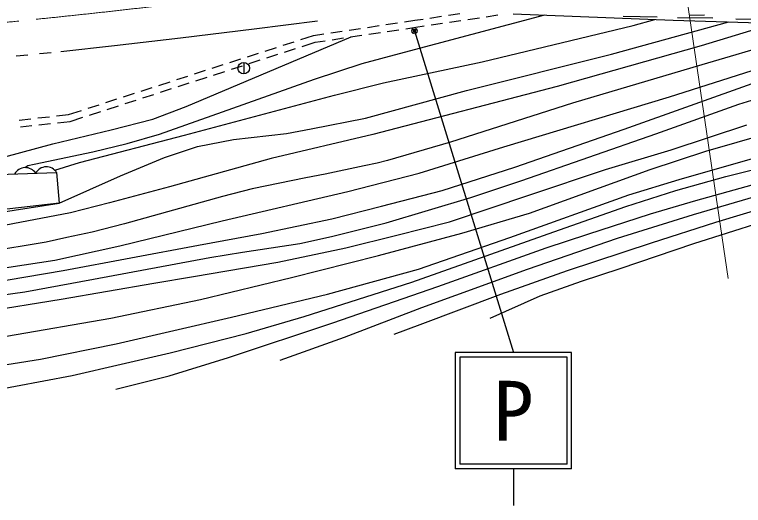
# Model space of a CAD drawing. Units: millimetres at full size, sheet at 1:1000; details may follow other scales. Extents: x 40000 to 680000, y 20000 to 380000.
# Drawn here: x 444659 to 507273, y 237112 to 279296 of the extents above; entities that cross this region are included whole.
import ezdxf
from ezdxf.enums import TextEntityAlignment as Align

# ---------------------------------------------------------------- set-up
doc = ezdxf.new("R2010")
doc.units = ezdxf.units.MM
doc.header["$LTSCALE"] = 1000
doc.header["$PDMODE"] = 32
doc.header["$PDSIZE"] = 500
doc.linetypes.add('CHAIN', pattern=[18.5, 12, -1.5, 3.5, -1.5])
for name, color, linetype, lineweight in [('M-BGD', 7, 'Continuous', 25), ('M-BMK', 2, 'CHAIN', 13), ('M-STR-HTXT', 7, 'Continuous', 13), ('M-STR-STRC', 7, 'Continuous', 25)]:
    doc.layers.add(name, color=color, linetype=linetype, lineweight=lineweight)
doc.styles.add('ＭＳ ゴシック', font='')
doc.styles.get('ＭＳ ゴシック').set_extended_font_data('MS Gothic')

msp = doc.modelspace()

# ---------------------------------------------------------------- linework, layer by layer
at = {"layer": 'M-BGD'}
for p, q in [((481929, 279234), (482918, 279381)), ((502654, 279236), (503941, 279283)), ((478148, 278670), (479033, 278802)), ((479033, 278802), (479753, 278910)), ((480347, 278998), (481336, 279146)), ((482018, 278641), (483007, 278788)), ((483600, 278876), (484590, 279024)), ((485183, 279112), (486172, 279260)), ((496939, 279164), (499866, 279088)), ((501596, 279057), (504646, 279014)), ((506611, 278942), (509786, 278892)), ((473401, 277962), (474390, 278109)), ((474983, 278198), (475972, 278345)), ((476566, 278434), (477555, 278582)), ((478261, 278080), (479121, 278209)), ((479121, 278209), (479842, 278316)), ((480435, 278405), (481424, 278552)), ((469242, 277150), (470341, 277505)), ((470341, 277505), (471225, 277637)), ((471818, 277725), (472807, 277873)), ((473514, 277372), (474503, 277519)), ((475096, 277608), (476085, 277756)), ((476679, 277844), (477668, 277992)), ((467719, 276657), (468671, 276965)), ((469374, 276562), (470478, 276919)), ((470478, 276919), (471338, 277047)), ((471931, 277136), (472920, 277283)), ((466197, 276165), (467148, 276473)), ((467851, 276070), (468803, 276377)), ((464674, 275673), (465626, 275981)), ((466329, 275577), (467281, 275885)), ((461630, 274689), (462581, 274996)), ((463152, 275181), (464104, 275489)), ((463284, 274593), (464236, 274901)), ((464345, 275191), (464345, 274191)), ((464807, 275085), (465758, 275393)), ((460107, 274197), (461059, 274504)), ((461762, 274101), (462713, 274409)), ((458585, 273705), (459536, 274012)), ((460239, 273609), (461191, 273916)), ((455540, 272720), (456491, 273028)), ((457062, 273212), (458014, 273520)), ((458717, 273117), (459668, 273424)), ((454017, 272228), (454969, 272536)), ((455672, 272132), (456624, 272440)), ((457194, 272625), (458146, 272932)), ((452495, 271736), (453447, 272044)), ((454150, 271640), (455101, 271948)), ((450973, 271244), (451924, 271551)), ((452627, 271148), (453579, 271456)), ((446655, 270410), (447649, 270520)), ((448246, 270586), (449303, 270704)), ((449303, 270704), (450402, 271059)), ((451105, 270656), (452056, 270963)), ((445065, 270233), (446059, 270343)), ((446752, 269817), (447746, 269927)), ((448342, 269994), (449430, 270114)), ((449430, 270114), (450534, 270471)), ((445162, 269640), (446155, 269750))]:
    msp.add_line(p, q, dxfattribs=at)
for points in [[(487482, 279355), (501231, 278824), (509563, 278552), (510719, 278600), (524906, 283075), (533643, 283832), (544272, 284815), (547469, 285256), (551103, 284957), (554297, 284601), (557279, 283934), (560340, 283017), (561978, 282208), (565569, 280488)], [(445547, 266143), (445811, 266321), (446344, 266450), (451377, 267505), (454333, 268207), (457112, 269006), (462514, 270947), (470431, 273744), (474508, 275096), (477719, 275963), (490201, 279261)], [(448116, 265915), (450222, 266585), (459259, 268931), (472129, 272376), (476346, 273420), (484822, 275243), (497799, 278346), (499658, 278885)], [(448495, 263095), (453749, 265437), (457547, 267026), (460364, 267964), (463469, 268551), (468028, 269089), (470133, 269472), (474818, 270395), (483495, 272781), (495941, 275893), (506013, 278668)], [(510141, 278576), (503633, 276621), (491258, 273117), (475431, 269000), (466715, 266917), (457967, 264494), (452800, 263107), (449476, 262267), (439532, 260359), (434799, 259492), (429159, 258297), (421461, 256670), (415927, 255660), (413496, 255289), (412127, 255154), (410608, 255090)], [(510315, 276922), (503687, 274987), (492576, 271677), (482099, 268342), (476699, 266754), (475794, 266516), (474693, 266300), (471346, 265583), (469675, 265252), (465077, 264320), (462533, 263669), (454088, 261325), (451311, 260606), (449136, 260136), (447362, 259738), (442152, 258885), (435519, 257767), (428197, 256549), (422011, 255245), (419369, 254701), (416106, 254221), (413070, 253903), (409023, 253539)], [(439426, 265891), (442414, 266712), (447931, 268180), (452970, 269397), (456531, 270307), (459392, 271388), (473565, 277374)], [(407194, 251749), (410881, 252562), (414310, 253134), (417048, 253464), (420928, 254024), (426653, 254745), (434622, 256079), (439235, 256846), (448119, 258196), (453699, 259417), (462498, 261582), (473279, 264100), (479408, 265677), (486677, 267917), (500919, 272220), (508027, 274498)], [(409313, 245708), (413184, 246185), (419651, 246697), (427487, 247324), (435306, 248036), (442704, 249014), (446878, 249669), (453377, 250988), (463297, 253293), (471543, 255279), (479346, 257405), (487213, 260128), (497425, 263805), (501742, 265115), (509869, 267431), (517137, 269368), (523674, 271129), (528964, 272348), (534129, 273310), (539753, 274031), (546824, 274349), (558272, 274136), (561257, 273806), (564061, 273190)], [(407180, 250328), (410448, 251155), (414557, 252076), (416605, 252490), (418410, 252758), (422197, 253232), (427308, 253717), (432386, 254384), (435995, 254996), (440870, 255944), (448828, 257299), (460472, 259487), (465903, 260486), (471918, 261751), (476186, 262844), (481398, 264172), (487638, 266183), (497034, 269441), (508422, 273515)], [(408616, 249299), (410348, 249900), (414642, 250802), (418455, 251571), (423367, 252405), (427420, 252878), (432607, 253357), (435639, 253811), (437526, 254263), (440973, 254829), (445554, 255480), (451448, 256571), (461441, 258430), (464245, 258879), (469157, 259620), (471874, 260213), (476580, 261407), (483860, 263570), (488227, 265028), (499740, 269040), (506871, 271609), (510607, 272729)], [(453367, 247107), (457927, 248257), (463029, 249828), (471991, 252790), (481025, 255916), (490336, 259253), (493900, 260419), (499278, 262165), (503173, 263313), (508024, 264669), (512173, 265809), (516921, 267086), (523272, 268853), (525912, 269408), (530398, 270201), (534840, 271018), (537390, 271446), (540630, 271672), (544241, 271691), (549602, 271693), (552912, 271592), (555980, 271207), (558956, 270747), (563383, 269907)], [(563103, 268549), (561971, 268802), (558255, 269108), (553953, 269796), (549032, 270344), (545087, 270693), (540447, 270506), (536525, 270235), (533277, 269727), (526867, 268440), (519081, 266713), (514464, 265481), (510677, 264343), (502945, 262084), (496428, 260042), (488693, 257379), (479608, 254092), (472960, 251536), (467451, 249579)], [(409330, 248787), (413208, 249663), (418722, 250795), (421078, 251185), (425064, 251734), (430071, 252239), (435573, 252850), (441890, 253755), (448662, 254830), (456620, 256209), (460035, 256779), (467281, 258027), (473130, 259248), (477507, 260329), (482036, 261492), (488916, 263796), (495437, 265977), (501071, 267668), (507577, 269817)], [(562843, 267290), (556755, 268423), (551911, 268998), (546544, 269414), (539566, 269354), (532472, 268535), (523435, 266743), (516421, 264769), (511991, 263573), (504877, 261419), (499339, 259648), (492118, 257261), (486418, 255236), (479469, 252641), (477233, 251801)], [(410005, 246980), (413131, 247343), (417261, 248067), (422811, 249071), (427689, 249833), (434452, 250549), (443956, 251670), (452937, 253214), (460629, 254800), (468435, 256697), (475925, 258584), (483074, 260509), (488893, 262216), (499257, 265993), (504030, 267544), (509437, 269115)], [(562580, 266020), (561511, 266303), (559184, 266795), (557348, 267112), (555096, 267356), (553829, 267466), (549993, 267923), (546531, 268062), (540167, 267973), (537616, 267778), (534044, 267270), (529525, 266290), (525235, 265372), (522251, 264760), (520765, 264443), (518690, 264051), (515011, 263171), (508756, 261437), (502984, 259581), (496663, 257455), (493326, 256366), (489789, 255102), (485491, 253166)], [(408015, 243325), (409139, 243607), (411476, 244001), (414582, 244354), (419696, 244605), (425887, 244914), (432047, 245482), (437779, 246113), (442282, 246908), (449620, 248290), (458011, 250228), (464540, 251883), (469536, 253357), (478785, 256293), (490973, 260626), (497164, 262795), (501465, 264187), (505750, 265390), (511742, 266869)], [(426153, 263410), (434987, 265254), (448272, 265720), (448495, 263095)], [(412542, 256983), (415887, 257135), (419814, 257754), (423902, 258806), (428040, 259812), (430522, 260323), (432645, 260683), (439164, 261605), (443316, 262282), (448495, 263095)], [(448495, 263095), (438235, 261913), (432203, 261300), (429448, 260976), (421581, 259480), (418235, 258823), (415204, 258215), (413722, 258187)]]:
    msp.add_lwpolyline(points, dxfattribs=at)
msp.add_circle((464345, 274691), 500, dxfattribs=at)
for centre, radius, start, end in [((445584, 265090), 1053, 32.55098, 151.46714), ((447390, 265176), 1036, 31.65772, 152.36037)]:
    msp.add_arc(centre, radius, start, end, dxfattribs=at)
at = {"layer": 'M-BMK'}
msp.add_arc((371181, 1015046), 740000, 268.68068, 278.39931, dxfattribs=at)
at = {"layer": 'M-STR-HTXT'}
msp.add_line((501583, 286278), (505966, 256600), dxfattribs=at)
for radius in [150, 120, 90, 60, 30, 20]:
    msp.add_circle((479011, 277893), radius, dxfattribs=at)
msp.add_point((479011, 277893), dxfattribs=at)
at = {"layer": 'M-STR-STRC'}
for p, q in [((479011, 277893), (487515, 250255)), ((445800, 275812), (444805, 275714)), ((447790, 276008), (446795, 275910)), ((492514, 250255), (482515, 250255)), ((482515, 250255), (482515, 240255)), ((492122, 249862), (482907, 249862)), ((482907, 249862), (482907, 240648)), ((492121, 240648), (492122, 249862)), ((492514, 240256), (492514, 250255)), ((492121, 240648), (482907, 240648)), ((492514, 240255), (482515, 240255)), ((487515, 240255), (487515, 237112))]:
    msp.add_line(p, q, dxfattribs=at)
msp.add_lwpolyline([(470690, 278743), (465251, 278038), (458910, 277262), (453255, 276618), (448631, 276104)], dxfattribs=at)

# ---------------------------------------------------------------- texts
at = {"layer": 'M-STR-STRC', "style": 'ＭＳ ゴシック'}
msp.add_text('P', height=5132, dxfattribs=at).set_placement((487515, 245255), align=Align.MIDDLE_CENTER)

doc.saveas('drawing.dxf')
